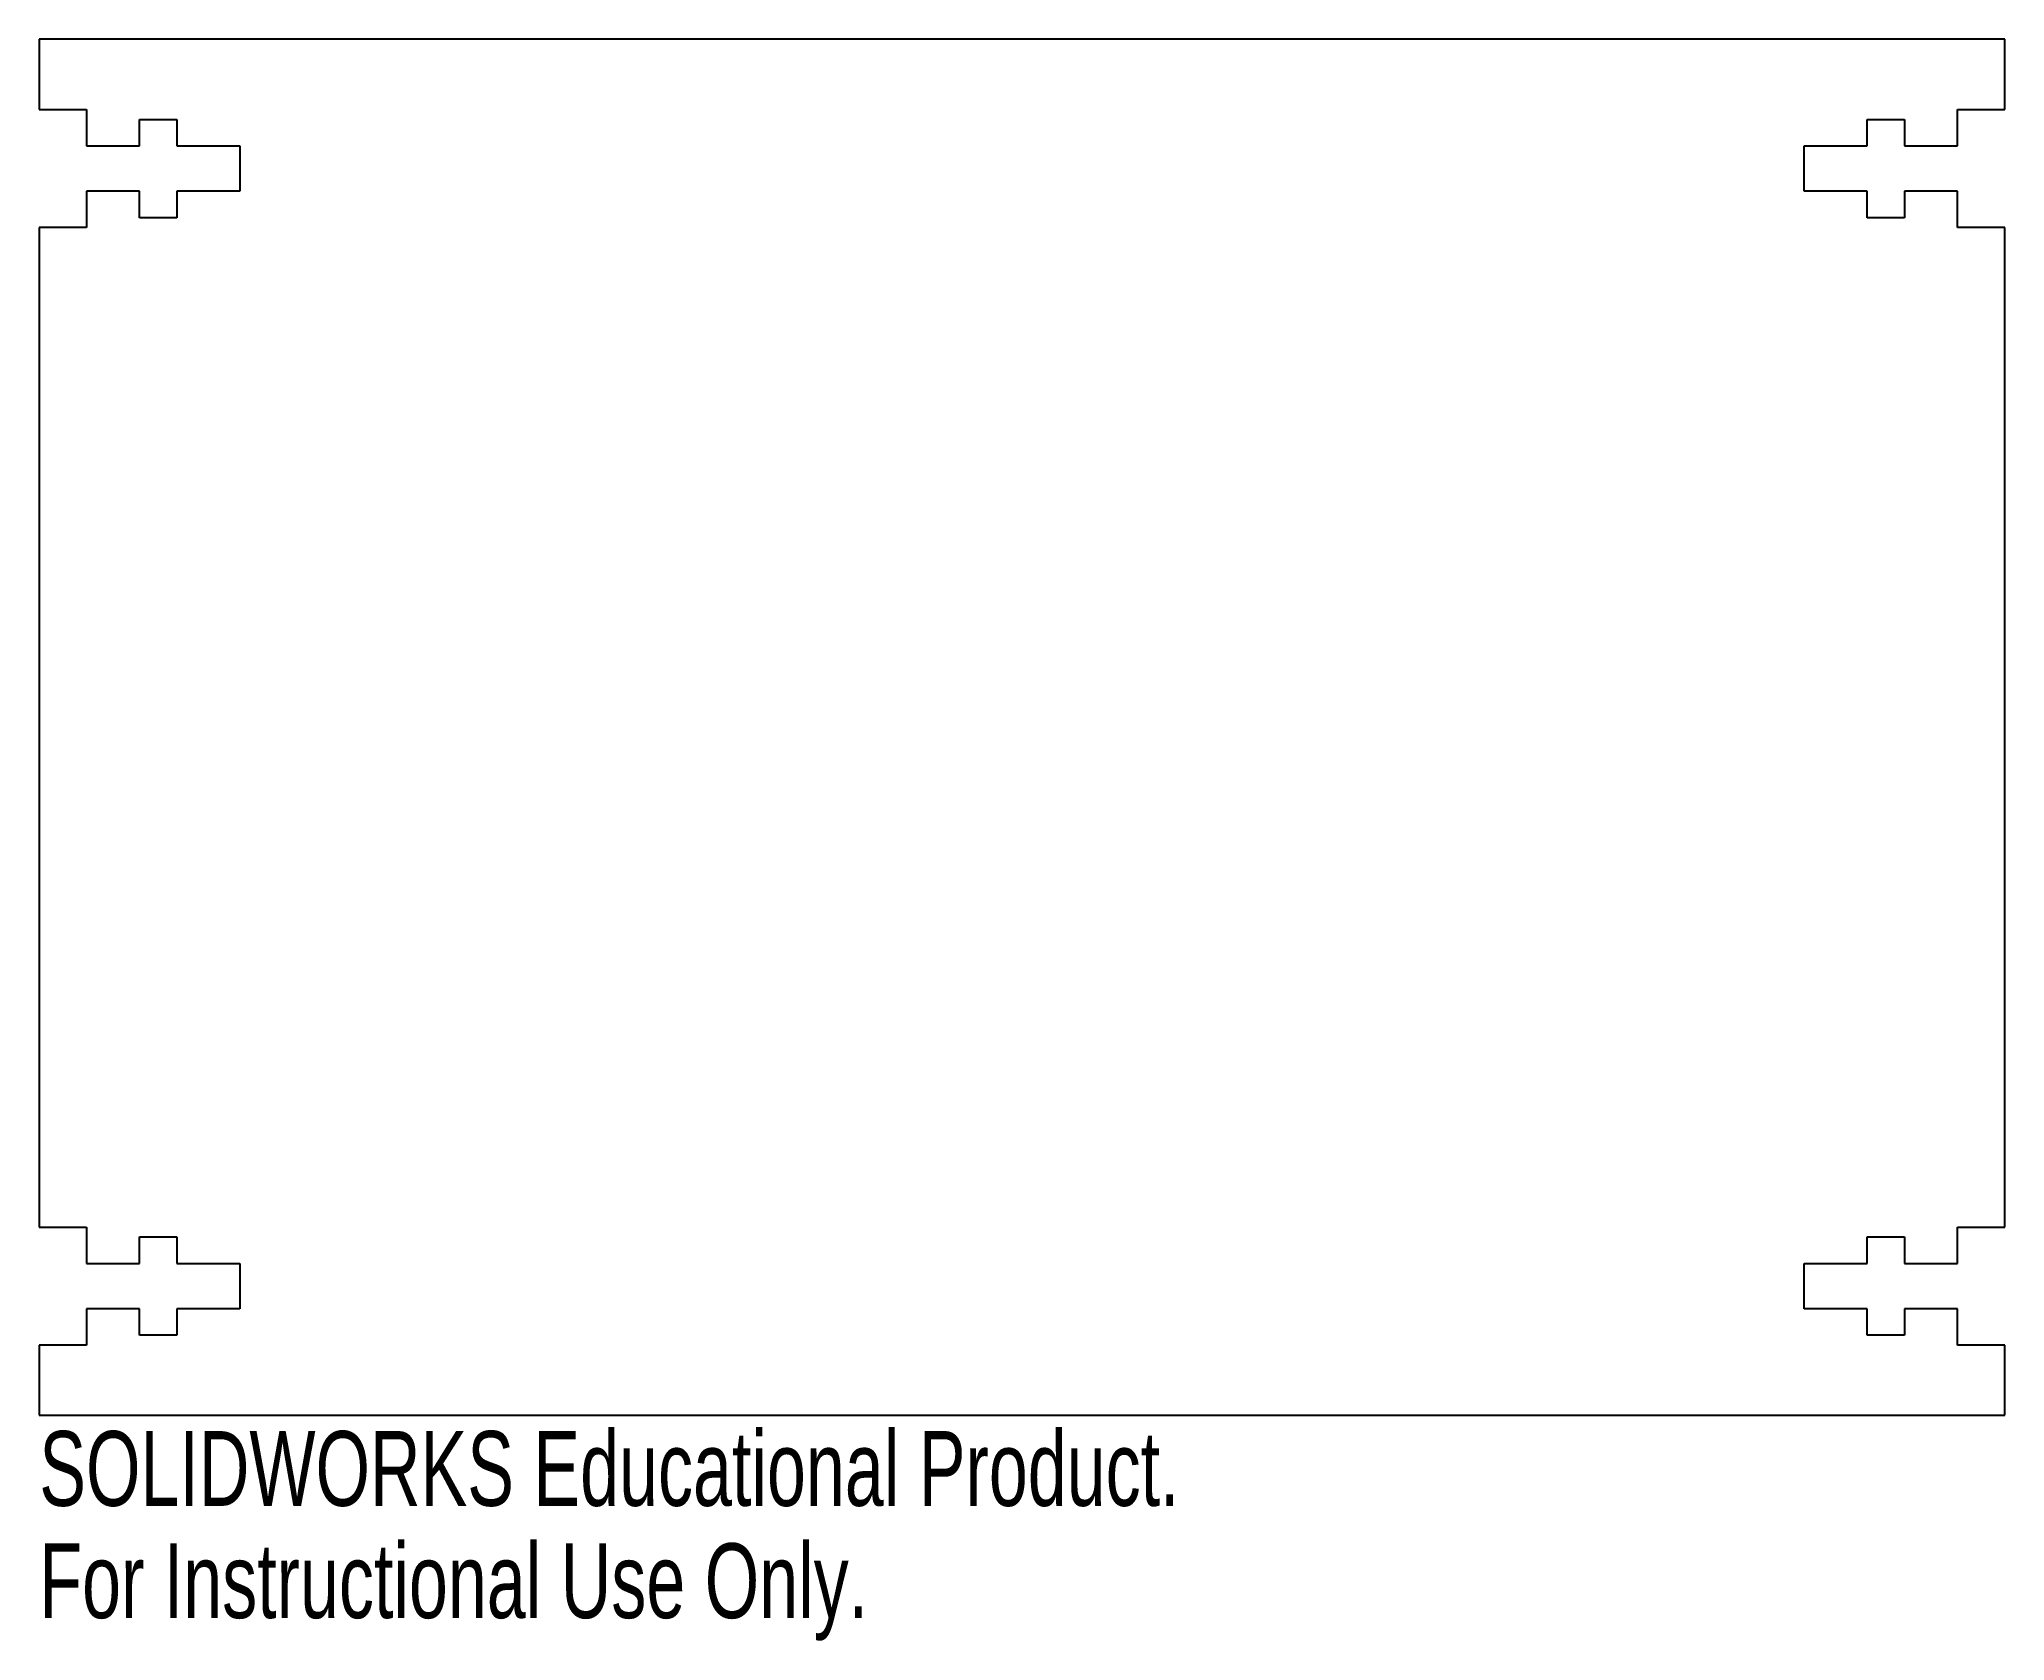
# Model space of a CAD drawing. Header units: inches. Extents: x -5 to 0, y -0.57 to 3.5.
import ezdxf

# ---------------------------------------------------------------- set-up
doc = ezdxf.new("R2010")
doc.units = ezdxf.units.IN
doc.header["$MEASUREMENT"] = 0
doc.styles.add('SLDTEXTSTYLE0', font='TXT', dxfattribs={"width": 0.7})

msp = doc.modelspace()

# ---------------------------------------------------------------- linework, layer by layer
at = {"color": 7, "linetype": 'Continuous', "lineweight": 25}
for p, q in [((0, 3.5), (-5, 3.5)), ((-5, 3.5), (-5, 3.3213)), ((0, 3.3213), (0, 3.5)), ((-5, 3.3213), (-4.88, 3.3213)), ((-4.88, 3.3213), (-4.88, 3.2288)), ((-0.12, 3.3213), (0, 3.3213)), ((-0.12, 3.2288), (-0.12, 3.3213)), ((-4.745, 3.2963), (-4.65, 3.2963)), ((-4.745, 3.2288), (-4.745, 3.2963)), ((-4.65, 3.2963), (-4.65, 3.2288)), ((-0.35, 3.2963), (-0.255, 3.2963)), ((-0.35, 3.2288), (-0.35, 3.2963)), ((-0.255, 3.2963), (-0.255, 3.2288)), ((-4.88, 3.2288), (-4.745, 3.2288)), ((-4.65, 3.2288), (-4.49, 3.2288)), ((-4.49, 3.2288), (-4.49, 3.1138)), ((-0.51, 3.2288), (-0.35, 3.2288)), ((-0.51, 3.1138), (-0.51, 3.2288)), ((-0.255, 3.2288), (-0.12, 3.2288)), ((-4.88, 3.1138), (-4.88, 3.0213)), ((-4.745, 3.1138), (-4.88, 3.1138)), ((-4.745, 3.0463), (-4.745, 3.1138)), ((-4.65, 3.1138), (-4.65, 3.0463)), ((-4.49, 3.1138), (-4.65, 3.1138)), ((-0.35, 3.1138), (-0.51, 3.1138)), ((-0.35, 3.0463), (-0.35, 3.1138)), ((-0.255, 3.1138), (-0.255, 3.0463)), ((-0.12, 3.1138), (-0.255, 3.1138)), ((-0.12, 3.0213), (-0.12, 3.1138)), ((-5, 3.0213), (-5, 0.4787)), ((-4.88, 3.0213), (-5, 3.0213)), ((-4.65, 3.0463), (-4.745, 3.0463)), ((-0.255, 3.0463), (-0.35, 3.0463)), ((0, 3.0213), (-0.12, 3.0213)), ((0, 0.4787), (0, 3.0213)), ((-5, 0.4787), (-4.88, 0.4787)), ((-4.88, 0.4787), (-4.88, 0.3862)), ((-4.745, 0.4537), (-4.65, 0.4537)), ((-4.745, 0.3862), (-4.745, 0.4537)), ((-4.65, 0.4537), (-4.65, 0.3862)), ((-0.35, 0.4537), (-0.255, 0.4537)), ((-0.35, 0.3862), (-0.35, 0.4537)), ((-0.255, 0.4537), (-0.255, 0.3862)), ((-0.12, 0.4787), (0, 0.4787)), ((-0.12, 0.3862), (-0.12, 0.4787)), ((-4.88, 0.3862), (-4.745, 0.3862)), ((-4.65, 0.3862), (-4.49, 0.3862)), ((-4.49, 0.3862), (-4.49, 0.2712)), ((-0.51, 0.3862), (-0.35, 0.3862)), ((-0.51, 0.2712), (-0.51, 0.3862)), ((-0.255, 0.3862), (-0.12, 0.3862)), ((-4.88, 0.2712), (-4.88, 0.1787)), ((-4.745, 0.2712), (-4.88, 0.2712)), ((-4.745, 0.2037), (-4.745, 0.2712)), ((-4.65, 0.2712), (-4.65, 0.2037)), ((-4.49, 0.2712), (-4.65, 0.2712)), ((-0.35, 0.2712), (-0.51, 0.2712)), ((-0.35, 0.2037), (-0.35, 0.2712)), ((-0.255, 0.2712), (-0.255, 0.2037)), ((-0.12, 0.2712), (-0.255, 0.2712)), ((-0.12, 0.1787), (-0.12, 0.2712)), ((-4.65, 0.2037), (-4.745, 0.2037)), ((-0.255, 0.2037), (-0.35, 0.2037)), ((-5, 0.1787), (-5, 0)), ((-4.88, 0.1787), (-5, 0.1787)), ((0, 0.1787), (-0.12, 0.1787)), ((0, 0), (0, 0.1787)), ((-5, 0), (0, 0))]:
    msp.add_line(p, q, dxfattribs=at)

# ---------------------------------------------------------------- texts
at = {"color": 7, "linetype": 'Continuous', "char_height": 0.1903, "attachment_point": 1, "style": 'SLDTEXTSTYLE0'}
for s, insert in [('SOLIDWORKS Educational Product.', (-5, -0.0401)), ('For Instructional Use Only.', (-5, -0.3256))]:
    msp.add_mtext(s, dxfattribs=dict(at, insert=insert))

doc.saveas('drawing.dxf')
